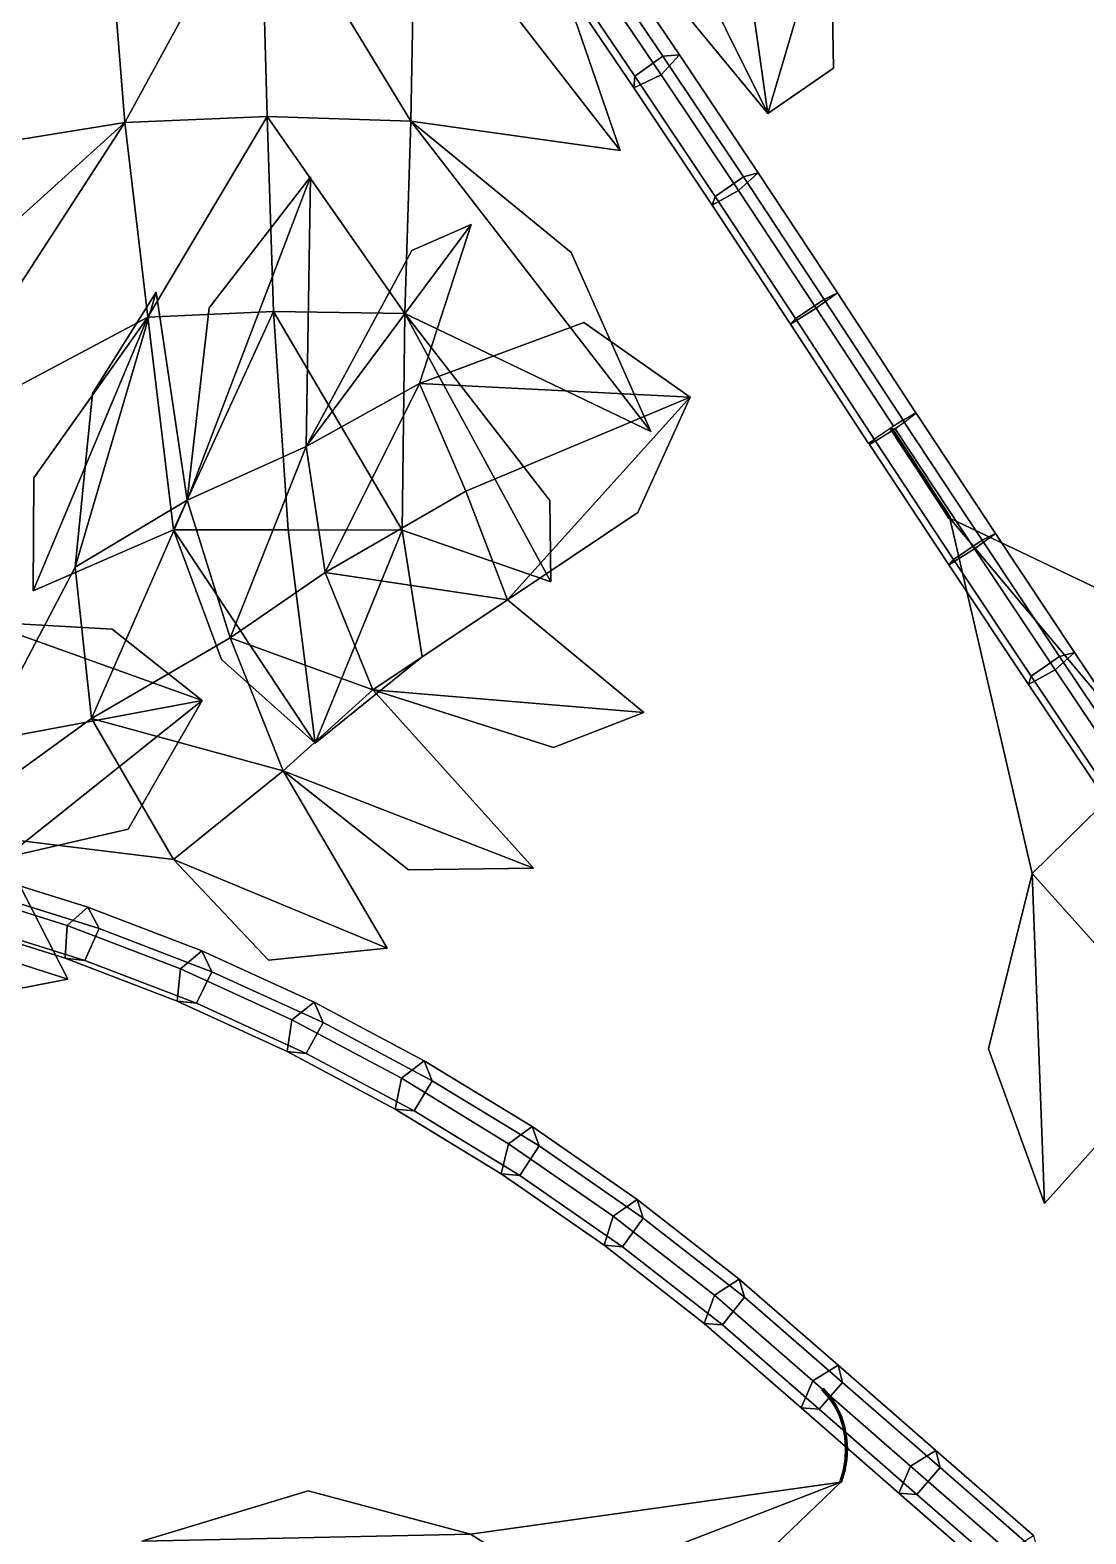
# Model space of a CAD drawing. Header units: metres. Extents: x -349 to 464, y -383 to 362.
# Drawn here: x 283.8 to 325.7, y -124.9 to -65.3 of the extents above; entities that cross this region are included whole.
import ezdxf

# ---------------------------------------------------------------- set-up
doc = ezdxf.new("R2010")
doc.units = ezdxf.units.M

msp = doc.modelspace()

# ---------------------------------------------------------------- linework, layer by layer
at = {"layer": 'Breeder_Leaf', "color": 3}
for points in [[(311.7647, -59.4925, 368.5613), (313.0573, -68.609, 363.1176), (308.0898, -58.6131, 365.7968)], [(311.7647, -59.4925, 368.5613), (308.0898, -58.6131, 365.7968), (313.0573, -68.609, 363.1176)], [(313.0573, -68.609, 363.1176), (309.753, -64.5984, 363.2784), (308.0898, -58.6131, 365.7968)], [(313.0573, -68.609, 363.1176), (308.0898, -58.6131, 365.7968), (309.753, -64.5984, 363.2784)], [(292.9485, -59.1056, 210.6034), (287.57, -68.9618, 214.1099), (286.83, -59.694, 212.9726)], [(292.9485, -59.1056, 210.6034), (286.83, -59.694, 212.9726), (287.57, -68.9618, 214.1099)], [(292.9485, -59.1056, 210.6034), (293.2099, -68.7224, 212.7834), (287.57, -68.9618, 214.1099)], [(292.9485, -59.1056, 210.6034), (287.57, -68.9618, 214.1099), (293.2099, -68.7224, 212.7834)], [(299.0799, -59.6021, 210.6354), (298.9035, -68.9011, 211.7222), (292.9485, -59.1056, 210.6034)], [(299.0799, -59.6021, 210.6354), (292.9485, -59.1056, 210.6034), (298.9035, -68.9011, 211.7222)], [(298.9035, -68.9011, 211.7222), (293.2099, -68.7224, 212.7834), (292.9485, -59.1056, 210.6034)], [(298.9035, -68.9011, 211.7222), (292.9485, -59.1056, 210.6034), (293.2099, -68.7224, 212.7834)], [(299.0799, -59.6021, 210.6354), (307.1997, -70.06985, 211.191), (298.9035, -68.9011, 211.7222)], [(299.0799, -59.6021, 210.6354), (298.9035, -68.9011, 211.7222), (307.1997, -70.06985, 211.191)], [(299.0799, -59.6021, 210.6354), (305.0093, -63.6907, 210.6564), (307.1997, -70.06985, 211.191)], [(299.0799, -59.6021, 210.6354), (307.1997, -70.06985, 211.191), (305.0093, -63.6907, 210.6564)], [(315.5439, -60.1847, 371.2647), (313.0573, -68.609, 363.1176), (311.7647, -59.4925, 368.5613)], [(315.5439, -60.1847, 371.2647), (311.7647, -59.4925, 368.5613), (313.0573, -68.609, 363.1176)], [(287.57, -68.9618, 214.1099), (279.7202, -70.2274, 216.8847), (286.83, -59.694, 212.9726)], [(287.57, -68.9618, 214.1099), (286.83, -59.694, 212.9726), (279.7202, -70.2274, 216.8847)], [(279.7202, -70.2274, 216.8847), (281.2608, -63.9419, 214.5116), (286.83, -59.694, 212.9726)], [(279.7202, -70.2274, 216.8847), (286.83, -59.694, 212.9726), (281.2608, -63.9419, 214.5116)], [(315.5439, -60.1847, 371.2647), (315.6662, -66.8011, 368.2439), (313.0573, -68.609, 363.1176)], [(315.5439, -60.1847, 371.2647), (313.0573, -68.609, 363.1176), (315.6662, -66.8011, 368.2439)], [(288.4852, -76.6787, 215.0382), (279.4637, -81.4707, 218.6631), (287.57, -68.9618, 214.1099)], [(288.4852, -76.6787, 215.0382), (287.57, -68.9618, 214.1099), (279.4637, -81.4707, 218.6631)], [(279.4637, -81.4707, 218.6631), (281.7182, -74.2457, 216.5042), (287.57, -68.9618, 214.1099)], [(279.4637, -81.4707, 218.6631), (287.57, -68.9618, 214.1099), (281.7182, -74.2457, 216.5042)], [(293.2099, -68.7224, 212.7834), (288.4852, -76.6787, 215.0382), (287.57, -68.9618, 214.1099)], [(293.2099, -68.7224, 212.7834), (287.57, -68.9618, 214.1099), (288.4852, -76.6787, 215.0382)], [(293.2099, -68.7224, 212.7834), (293.4689, -76.4443, 213.837), (288.4852, -76.6787, 215.0382)], [(293.2099, -68.7224, 212.7834), (288.4852, -76.6787, 215.0382), (293.4689, -76.4443, 213.837)], [(298.9035, -68.9011, 211.7222), (298.6715, -76.5293, 213.7707), (293.2099, -68.7224, 212.7834)], [(298.9035, -68.9011, 211.7222), (293.2099, -68.7224, 212.7834), (298.6715, -76.5293, 213.7707)], [(298.6715, -76.5293, 213.7707), (293.4689, -76.4443, 213.837), (293.2099, -68.7224, 212.7834)], [(298.6715, -76.5293, 213.7707), (293.2099, -68.7224, 212.7834), (293.4689, -76.4443, 213.837)], [(298.9035, -68.9011, 211.7222), (308.4209, -81.2048, 213.5888), (298.6715, -76.5293, 213.7707)], [(298.9035, -68.9011, 211.7222), (298.6715, -76.5293, 213.7707), (308.4209, -81.2048, 213.5888)], [(298.9035, -68.9011, 211.7222), (305.2603, -74.1177, 211.5618), (308.4209, -81.2048, 213.5888)], [(298.9035, -68.9011, 211.7222), (308.4209, -81.2048, 213.5888), (305.2603, -74.1177, 211.5618)], [(290.038, -83.9284, 438.3945), (294.9318, -71.1116, 430.8299), (294.7545, -81.8066, 432.4203)], [(290.038, -83.9284, 438.3945), (294.7545, -81.8066, 432.4203), (294.9318, -71.1116, 430.8299)], [(290.038, -83.9284, 438.3945), (290.911, -76.3054, 435.4323), (294.9318, -71.1116, 430.8299)], [(290.038, -83.9284, 438.3945), (294.9318, -71.1116, 430.8299), (290.911, -76.3054, 435.4323)], [(294.7545, -81.8066, 432.4203), (301.2981, -73.00071, 426.0701), (299.2555, -79.2988, 425.4001)], [(294.7545, -81.8066, 432.4203), (299.2555, -79.2988, 425.4001), (301.2981, -73.00071, 426.0701)], [(294.7545, -81.8066, 432.4203), (298.9529, -74.03915, 428.399), (301.2981, -73.00071, 426.0701)], [(294.7545, -81.8066, 432.4203), (301.2981, -73.00071, 426.0701), (298.9529, -74.03915, 428.399)], [(285.6002, -86.5798, 446.2022), (288.8112, -75.6808, 439.3674), (290.038, -83.9284, 438.3945)], [(285.6002, -86.5798, 446.2022), (290.038, -83.9284, 438.3945), (288.8112, -75.6808, 439.3674)], [(285.6002, -86.5798, 446.2022), (286.2861, -79.6981, 444.1904), (288.8112, -75.6808, 439.3674)], [(285.6002, -86.5798, 446.2022), (288.8112, -75.6808, 439.3674), (286.2861, -79.6981, 444.1904)], [(289.4956, -85.1101, 217.626), (283.941, -87.5164, 221.6906), (288.4852, -76.6787, 215.0382)], [(289.4956, -85.1101, 217.626), (288.4852, -76.6787, 215.0382), (283.941, -87.5164, 221.6906)], [(283.941, -87.5164, 221.6906), (283.9588, -83.03775, 219.5833), (288.4852, -76.6787, 215.0382)], [(283.941, -87.5164, 221.6906), (288.4852, -76.6787, 215.0382), (283.9588, -83.03775, 219.5833)], [(293.4689, -76.4443, 213.837), (289.4956, -85.1101, 217.626), (288.4852, -76.6787, 215.0382)], [(293.4689, -76.4443, 213.837), (288.4852, -76.6787, 215.0382), (289.4956, -85.1101, 217.626)], [(293.4689, -76.4443, 213.837), (294.048, -85.1003, 216.5321), (289.4956, -85.1101, 217.626)], [(293.4689, -76.4443, 213.837), (289.4956, -85.1101, 217.626), (294.048, -85.1003, 216.5321)], [(298.6715, -76.5293, 213.7707), (298.5591, -85.1151, 215.2207), (293.4689, -76.4443, 213.837)], [(298.6715, -76.5293, 213.7707), (293.4689, -76.4443, 213.837), (298.5591, -85.1151, 215.2207)], [(298.5591, -85.1151, 215.2207), (294.048, -85.1003, 216.5321), (293.4689, -76.4443, 213.837)], [(298.5591, -85.1151, 215.2207), (293.4689, -76.4443, 213.837), (294.048, -85.1003, 216.5321)], [(298.6715, -76.5293, 213.7707), (304.4557, -87.1655, 217.5261), (298.5591, -85.1151, 215.2207)], [(298.6715, -76.5293, 213.7707), (298.5591, -85.1151, 215.2207), (304.4557, -87.1655, 217.5261)], [(298.6715, -76.5293, 213.7707), (304.4159, -83.9424, 216.2562), (304.4557, -87.1655, 217.5261)], [(298.6715, -76.5293, 213.7707), (304.4557, -87.1655, 217.5261), (304.4159, -83.9424, 216.2562)], [(299.2555, -79.2988, 425.4001), (305.7704, -76.8902, 423.2386), (309.9833, -79.8435, 420.0949)], [(299.2555, -79.2988, 425.4001), (309.9833, -79.8435, 420.0949), (305.7704, -76.8902, 423.2386)], [(294.7545, -81.8066, 432.4203), (299.2555, -79.2988, 425.4001), (295.5164, -86.7913, 431.1351)], [(294.7545, -81.8066, 432.4203), (295.5164, -86.7913, 431.1351), (299.2555, -79.2988, 425.4001)], [(299.2555, -79.2988, 425.4001), (301.0906, -83.5705, 424.7257), (295.5164, -86.7913, 431.1351)], [(299.2555, -79.2988, 425.4001), (295.5164, -86.7913, 431.1351), (301.0906, -83.5705, 424.7257)], [(299.2555, -79.2988, 425.4001), (309.9833, -79.8435, 420.0949), (301.0906, -83.5705, 424.7257)], [(299.2555, -79.2988, 425.4001), (301.0906, -83.5705, 424.7257), (309.9833, -79.8435, 420.0949)], [(301.0906, -83.5705, 424.7257), (309.9833, -79.8435, 420.0949), (302.7406, -87.8799, 423.9334)], [(301.0906, -83.5705, 424.7257), (302.7406, -87.8799, 423.9334), (309.9833, -79.8435, 420.0949)], [(309.9833, -79.8435, 420.0949), (307.9116, -84.4176, 421.4421), (302.7406, -87.8799, 423.9334)], [(309.9833, -79.8435, 420.0949), (302.7406, -87.8799, 423.9334), (307.9116, -84.4176, 421.4421)], [(290.038, -83.9284, 438.3945), (294.7545, -81.8066, 432.4203), (291.7494, -89.3834, 437.4513)], [(290.038, -83.9284, 438.3945), (291.7494, -89.3834, 437.4513), (294.7545, -81.8066, 432.4203)], [(294.7545, -81.8066, 432.4203), (295.5164, -86.7913, 431.1351), (291.7494, -89.3834, 437.4513)], [(294.7545, -81.8066, 432.4203), (291.7494, -89.3834, 437.4513), (295.5164, -86.7913, 431.1351)], [(285.6002, -86.5798, 446.2022), (290.038, -83.9284, 438.3945), (286.2513, -92.5761, 444.9934)], [(285.6002, -86.5798, 446.2022), (286.2513, -92.5761, 444.9934), (290.038, -83.9284, 438.3945)], [(290.038, -83.9284, 438.3945), (291.7494, -89.3834, 437.4513), (286.2513, -92.5761, 444.9934)], [(290.038, -83.9284, 438.3945), (286.2513, -92.5761, 444.9934), (291.7494, -89.3834, 437.4513)], [(295.5164, -86.7913, 431.1351), (301.0906, -83.5705, 424.7257), (302.7406, -87.8799, 423.9334)], [(295.5164, -86.7913, 431.1351), (302.7406, -87.8799, 423.9334), (301.0906, -83.5705, 424.7257)], [(332.9491, -90.6756, 197.6573), (328.2316, -94.1218, 195.7312), (320.2682, -84.6355, 192.9072)], [(332.9491, -90.6756, 197.6573), (320.2682, -84.6355, 192.9072), (328.2316, -94.1218, 195.7312)], [(320.2682, -84.6355, 192.9072), (328.2316, -94.1218, 195.7312), (323.5392, -98.7241, 196.1728)], [(320.2682, -84.6355, 192.9072), (323.5392, -98.7241, 196.1728), (328.2316, -94.1218, 195.7312)], [(294.048, -85.1003, 216.5321), (295.1168, -93.5606, 222.9894), (289.4956, -85.1101, 217.626)], [(294.048, -85.1003, 216.5321), (289.4956, -85.1101, 217.626), (295.1168, -93.5606, 222.9894)], [(295.1168, -93.5606, 222.9894), (291.4057, -90.241, 221.4936), (289.4956, -85.1101, 217.626)], [(295.1168, -93.5606, 222.9894), (289.4956, -85.1101, 217.626), (291.4057, -90.241, 221.4936)], [(298.5591, -85.1151, 215.2207), (295.1168, -93.5606, 222.9894), (294.048, -85.1003, 216.5321)], [(298.5591, -85.1151, 215.2207), (294.048, -85.1003, 216.5321), (295.1168, -93.5606, 222.9894)], [(298.5591, -85.1151, 215.2207), (299.3632, -90.1327, 220.426), (295.1168, -93.5606, 222.9894)], [(298.5591, -85.1151, 215.2207), (295.1168, -93.5606, 222.9894), (299.3632, -90.1327, 220.426)], [(285.6002, -86.5798, 446.2022), (286.2513, -92.5761, 444.9934), (280.1175, -97.01865, 455.1925)], [(285.6002, -86.5798, 446.2022), (280.1175, -97.01865, 455.1925), (286.2513, -92.5761, 444.9934)], [(291.7494, -89.3834, 437.4513), (295.5164, -86.7913, 431.1351), (297.4082, -91.4416, 430.0723)], [(291.7494, -89.3834, 437.4513), (297.4082, -91.4416, 430.0723), (295.5164, -86.7913, 431.1351)], [(295.5164, -86.7913, 431.1351), (302.7406, -87.8799, 423.9334), (297.4082, -91.4416, 430.0723)], [(295.5164, -86.7913, 431.1351), (297.4082, -91.4416, 430.0723), (302.7406, -87.8799, 423.9334)], [(302.7406, -87.8799, 423.9334), (308.1429, -92.3481, 421.9295), (297.4082, -91.4416, 430.0723)], [(302.7406, -87.8799, 423.9334), (297.4082, -91.4416, 430.0723), (308.1429, -92.3481, 421.9295)], [(282.3818, -93.4116, 124.6142), (290.6376, -91.8745, 117.9889), (281.9467, -88.7539, 124.8083)], [(282.3818, -93.4116, 124.6142), (281.9467, -88.7539, 124.8083), (290.6376, -91.8745, 117.9889)], [(290.6376, -91.8745, 117.9889), (287.0667, -89.04345, 120.4915), (281.9467, -88.7539, 124.8083)], [(290.6376, -91.8745, 117.9889), (281.9467, -88.7539, 124.8083), (287.0667, -89.04345, 120.4915)], [(286.2513, -92.5761, 444.9934), (291.7494, -89.3834, 437.4513), (293.8506, -94.6548, 436.2584)], [(286.2513, -92.5761, 444.9934), (293.8506, -94.6548, 436.2584), (291.7494, -89.3834, 437.4513)], [(291.7494, -89.3834, 437.4513), (297.4082, -91.4416, 430.0723), (293.8506, -94.6548, 436.2584)], [(291.7494, -89.3834, 437.4513), (293.8506, -94.6548, 436.2584), (297.4082, -91.4416, 430.0723)], [(297.4082, -91.4416, 430.0723), (303.7699, -98.511, 424.8719), (293.8506, -94.6548, 436.2584)], [(297.4082, -91.4416, 430.0723), (293.8506, -94.6548, 436.2584), (303.7699, -98.511, 424.8719)], [(308.1429, -92.3481, 421.9295), (304.5587, -93.7304, 425.0508), (297.4082, -91.4416, 430.0723)], [(308.1429, -92.3481, 421.9295), (297.4082, -91.4416, 430.0723), (304.5587, -93.7304, 425.0508)], [(282.8464, -98.08639, 124.6401), (290.6376, -91.8745, 117.9889), (282.3818, -93.4116, 124.6142)], [(282.8464, -98.08639, 124.6401), (282.3818, -93.4116, 124.6142), (290.6376, -91.8745, 117.9889)], [(282.8464, -98.08639, 124.6401), (287.7026, -96.9646, 119.3413), (290.6376, -91.8745, 117.9889)], [(282.8464, -98.08639, 124.6401), (290.6376, -91.8745, 117.9889), (287.7026, -96.9646, 119.3413)], [(280.1175, -97.01865, 455.1925), (286.2513, -92.5761, 444.9934), (289.5067, -98.1718, 443.7747)], [(280.1175, -97.01865, 455.1925), (289.5067, -98.1718, 443.7747), (286.2513, -92.5761, 444.9934)], [(286.2513, -92.5761, 444.9934), (293.8506, -94.6548, 436.2584), (289.5067, -98.1718, 443.7747)], [(286.2513, -92.5761, 444.9934), (289.5067, -98.1718, 443.7747), (293.8506, -94.6548, 436.2584)], [(328.2316, -94.1218, 195.7312), (329.6414, -105.5396, 198.1843), (323.5392, -98.7241, 196.1728)], [(328.2316, -94.1218, 195.7312), (323.5392, -98.7241, 196.1728), (329.6414, -105.5396, 198.1843)], [(293.8506, -94.6548, 436.2584), (297.9711, -101.6876, 434.1414), (289.5067, -98.1718, 443.7747)], [(293.8506, -94.6548, 436.2584), (289.5067, -98.1718, 443.7747), (297.9711, -101.6876, 434.1414)], [(303.7699, -98.511, 424.8719), (298.8152, -98.5862, 430.9866), (293.8506, -94.6548, 436.2584)], [(303.7699, -98.511, 424.8719), (293.8506, -94.6548, 436.2584), (298.8152, -98.5862, 430.9866)], [(274.369, -99.4088, 126.1284), (285.3141, -102.9124, 120.779), (282.8464, -98.08639, 124.6401)], [(274.369, -99.4088, 126.1284), (282.8464, -98.08639, 124.6401), (285.3141, -102.9124, 120.779)], [(297.9711, -101.6876, 434.1414), (293.2649, -102.1672, 439.1548), (289.5067, -98.1718, 443.7747)], [(297.9711, -101.6876, 434.1414), (289.5067, -98.1718, 443.7747), (293.2649, -102.1672, 439.1548)], [(324.0199, -111.8001, 198.5381), (321.8, -105.6808, 196.2713), (323.5392, -98.7241, 196.1728)], [(324.0199, -111.8001, 198.5381), (323.5392, -98.7241, 196.1728), (321.8, -105.6808, 196.2713)], [(329.6414, -105.5396, 198.1843), (324.0199, -111.8001, 198.5381), (323.5392, -98.7241, 196.1728)], [(329.6414, -105.5396, 198.1843), (323.5392, -98.7241, 196.1728), (324.0199, -111.8001, 198.5381)], [(274.369, -99.4088, 126.1284), (282.1537, -103.5272, 122.0579), (285.3141, -102.9124, 120.779)], [(274.369, -99.4088, 126.1284), (285.3141, -102.9124, 120.779), (282.1537, -103.5272, 122.0579)], [(288.239, -125.1859, 432.0747), (294.8391, -123.1993, 432.1411), (301.2794, -124.9101, 429.4905)], [(288.239, -125.1859, 432.0747), (301.2794, -124.9101, 429.4905), (294.8391, -123.1993, 432.1411)], [(315.9481, -122.8442, 428.8469), (304.8447, -127.149, 424.4239), (301.2794, -124.9101, 429.4905)], [(315.9481, -122.8442, 428.8469), (301.2794, -124.9101, 429.4905), (304.8447, -127.149, 424.4239)], [(307.0941, -131.3466, 420.5301), (304.8447, -127.149, 424.4239), (315.9481, -122.8442, 428.8469)], [(307.0941, -131.3466, 420.5301), (315.9481, -122.8442, 428.8469), (304.8447, -127.149, 424.4239)]]:
    msp.add_3dface(points, dxfattribs=at)
at = {"layer": 'Breeder_Petiole', "color": 3}
for points in [[(304.654, -62.4827, 194.2894), (307.7877, -67.1279, 192.7822), (308.9034, -66.3289, 192.6408), (305.7584, -61.6664, 194.1586)], [(305.7584, -61.6664, 194.1586), (308.9034, -66.3289, 192.6408), (309.5576, -66.2804, 193.8545), (306.4781, -61.7205, 195.3343)], [(306.4781, -61.7205, 195.3343), (309.5576, -66.2804, 193.8545), (308.8289, -67.06586, 194.7602), (305.8021, -62.5878, 196.2054)], [(304.6808, -63.04892, 195.5471), (307.7419, -67.5808, 194.0845), (307.7877, -67.1279, 192.7822), (304.654, -62.4827, 194.2894)], [(305.8021, -62.5878, 196.2054), (308.8289, -67.06586, 194.7602), (307.7419, -67.5808, 194.0845), (304.6808, -63.04892, 195.5471)], [(307.7877, -67.1279, 192.7822), (310.966, -71.8951, 191.8646), (312.0934, -71.1141, 191.7149), (308.9034, -66.3289, 192.6408)], [(309.5576, -66.2804, 193.8545), (312.6808, -70.96, 192.9536), (311.8983, -71.6607, 193.8836), (308.8289, -67.06586, 194.7602)], [(308.9034, -66.3289, 192.6408), (312.0934, -71.1141, 191.7149), (312.6808, -70.96, 192.9536), (309.5576, -66.2804, 193.8545)], [(308.8289, -67.06586, 194.7602), (311.8983, -71.6607, 193.8836), (310.8462, -72.231, 193.1973), (307.7419, -67.5808, 194.0845)], [(307.7419, -67.5808, 194.0845), (310.8462, -72.231, 193.1973), (310.966, -71.8951, 191.8646), (307.7877, -67.1279, 192.7822)], [(310.966, -71.8951, 191.8646), (314.1559, -76.7318, 191.5466), (315.2952, -75.9696, 191.3907), (312.0934, -71.1141, 191.7149)], [(312.6808, -70.96, 192.9536), (315.8153, -75.7079, 192.6414), (314.9785, -76.3219, 193.5852), (311.8983, -71.6607, 193.8836)], [(312.0934, -71.1141, 191.7149), (315.2952, -75.9696, 191.3907), (315.8153, -75.7079, 192.6414), (312.6808, -70.96, 192.9536)], [(311.8983, -71.6607, 193.8836), (314.9785, -76.3219, 193.5852), (313.9613, -76.9483, 192.8951), (310.8462, -72.231, 193.1973)], [(310.8462, -72.231, 193.1973), (313.9613, -76.9483, 192.8951), (314.1559, -76.7318, 191.5466), (310.966, -71.8951, 191.8646)], [(314.1559, -76.7318, 191.5466), (317.3242, -81.5846, 191.8316), (318.4756, -80.8417, 191.672), (315.2952, -75.9696, 191.3907)], [(315.8153, -75.7079, 192.6414), (318.9287, -80.4717, 192.9214), (318.0373, -80.9981, 193.8683), (314.9785, -76.3219, 193.5852)], [(315.2952, -75.9696, 191.3907), (318.4756, -80.8417, 191.672), (318.9287, -80.4717, 192.9214), (315.8153, -75.7079, 192.6414)], [(314.9785, -76.3219, 193.5852), (318.0373, -80.9981, 193.8683), (317.0548, -81.6807, 193.1813), (313.9613, -76.9483, 192.8951)], [(313.9613, -76.9483, 192.8951), (317.0548, -81.6807, 193.1813), (317.3242, -81.5846, 191.8316), (314.1559, -76.7318, 191.5466)], [(317.2747, -81.5135, 191.834), (320.4175, -86.2778, 191.523), (321.556, -85.516, 191.3597), (318.4133, -80.7518, 191.6707)], [(318.939, -80.4864, 192.9183), (322.0818, -85.2507, 192.6072), (321.2492, -85.8619, 193.5566), (318.1064, -81.09765, 193.8677)], [(318.4133, -80.7518, 191.6707), (321.556, -85.516, 191.3597), (322.0818, -85.2507, 192.6072), (318.939, -80.4864, 192.9183)], [(318.1064, -81.09765, 193.8677), (321.2492, -85.8619, 193.5566), (320.2289, -86.4903, 192.873), (317.0862, -81.726, 193.184)], [(317.0862, -81.726, 193.184), (320.2289, -86.4903, 192.873), (320.4175, -86.2778, 191.523), (317.2747, -81.5135, 191.834)], [(317.9692, -81.1094, 192.7388), (318.2249, -81.5008, 192.7617), (318.1914, -81.5241, 192.7382), (317.9355, -81.1329, 192.7152)], [(317.9355, -81.1329, 192.7152), (318.1914, -81.5241, 192.7382), (318.2006, -81.5208, 192.6922), (317.9447, -81.1296, 192.6687)], [(317.9447, -81.1296, 192.6687), (318.2006, -81.5208, 192.6922), (318.2399, -81.4955, 192.6867), (317.9843, -81.104, 192.6633)], [(317.9999, -81.09137, 192.7062), (318.2554, -81.4828, 192.7294), (318.2249, -81.5008, 192.7617), (317.9692, -81.1094, 192.7388)], [(317.9843, -81.104, 192.6633), (318.2399, -81.4955, 192.6867), (318.2554, -81.4828, 192.7294), (317.9999, -81.09137, 192.7062)], [(318.2249, -81.5008, 192.7617), (318.4806, -81.8922, 192.7845), (318.4474, -81.9153, 192.7613), (318.1914, -81.5241, 192.7382)], [(318.1914, -81.5241, 192.7382), (318.4474, -81.9153, 192.7613), (318.4565, -81.912, 192.7155), (318.2006, -81.5208, 192.6922)], [(318.2006, -81.5208, 192.6922), (318.4565, -81.912, 192.7155), (318.4955, -81.8869, 192.7101), (318.2399, -81.4955, 192.6867)], [(318.2554, -81.4828, 192.7294), (318.5108, -81.8743, 192.7525), (318.4806, -81.8922, 192.7845), (318.2249, -81.5008, 192.7617)], [(318.2399, -81.4955, 192.6867), (318.4955, -81.8869, 192.7101), (318.5108, -81.8743, 192.7525), (318.2554, -81.4828, 192.7294)], [(318.4806, -81.8922, 192.7845), (318.7363, -82.2835, 192.8074), (318.7033, -82.3065, 192.7843), (318.4474, -81.9153, 192.7613)], [(318.4474, -81.9153, 192.7613), (318.7033, -82.3065, 192.7843), (318.7123, -82.3033, 192.739), (318.4565, -81.912, 192.7155)], [(318.4565, -81.912, 192.7155), (318.7123, -82.3033, 192.739), (318.7511, -82.2783, 192.7336), (318.4955, -81.8869, 192.7101)], [(318.5108, -81.8743, 192.7525), (318.7663, -82.2658, 192.7756), (318.7363, -82.2835, 192.8074), (318.4806, -81.8922, 192.7845)], [(318.4955, -81.8869, 192.7101), (318.7511, -82.2783, 192.7336), (318.7663, -82.2658, 192.7756), (318.5108, -81.8743, 192.7525)], [(318.7363, -82.2835, 192.8074), (318.992, -82.6749, 192.8303), (318.9592, -82.6977, 192.8074), (318.7033, -82.3065, 192.7843)], [(318.7033, -82.3065, 192.7843), (318.9592, -82.6977, 192.8074), (318.9682, -82.6945, 192.7624), (318.7123, -82.3033, 192.739)], [(318.7123, -82.3033, 192.739), (318.9682, -82.6945, 192.7624), (319.0066, -82.6697, 192.757), (318.7511, -82.2783, 192.7336)], [(318.7663, -82.2658, 192.7756), (319.0217, -82.6573, 192.7987), (318.992, -82.6749, 192.8303), (318.7363, -82.2835, 192.8074)], [(318.7511, -82.2783, 192.7336), (319.0066, -82.6697, 192.757), (319.0217, -82.6573, 192.7987), (318.7663, -82.2658, 192.7756)], [(318.992, -82.6749, 192.8303), (319.2477, -83.06633, 192.8532), (319.2152, -83.08892, 192.8304), (318.9592, -82.6977, 192.8074)], [(318.9592, -82.6977, 192.8074), (319.2152, -83.08892, 192.8304), (319.2241, -83.08575, 192.7858), (318.9682, -82.6945, 192.7624)], [(318.9682, -82.6945, 192.7624), (319.2241, -83.08575, 192.7858), (319.2622, -83.06115, 192.7805), (319.0066, -82.6697, 192.757)], [(319.0217, -82.6573, 192.7987), (319.2772, -83.0489, 192.8218), (319.2477, -83.06633, 192.8532), (318.992, -82.6749, 192.8303)], [(319.0066, -82.6697, 192.757), (319.2622, -83.06115, 192.7805), (319.2772, -83.0489, 192.8218), (319.0217, -82.6573, 192.7987)], [(319.2477, -83.06633, 192.8532), (319.5034, -83.4577, 192.8761), (319.4711, -83.4801, 192.8535), (319.2152, -83.08892, 192.8304)], [(319.2152, -83.08892, 192.8304), (319.4711, -83.4801, 192.8535), (319.4799, -83.4769, 192.8092), (319.2241, -83.08575, 192.7858)], [(319.2241, -83.08575, 192.7858), (319.4799, -83.4769, 192.8092), (319.5178, -83.4525, 192.8039), (319.2622, -83.06115, 192.7805)], [(319.2772, -83.0489, 192.8218), (319.5327, -83.4404, 192.845), (319.5034, -83.4577, 192.8761), (319.2477, -83.06633, 192.8532)], [(319.2622, -83.06115, 192.7805), (319.5178, -83.4525, 192.8039), (319.5327, -83.4404, 192.845), (319.2772, -83.0489, 192.8218)], [(319.5327, -83.4404, 192.845), (319.7881, -83.8319, 192.8681), (319.7591, -83.849, 192.8989), (319.5034, -83.4577, 192.8761)], [(319.5178, -83.4525, 192.8039), (319.7733, -83.8439, 192.8274), (319.7881, -83.8319, 192.8681), (319.5327, -83.4404, 192.845)], [(319.5034, -83.4577, 192.8761), (319.7591, -83.849, 192.8989), (319.7271, -83.8713, 192.8765), (319.4711, -83.4801, 192.8535)], [(319.4711, -83.4801, 192.8535), (319.7271, -83.8713, 192.8765), (319.7358, -83.8681, 192.8326), (319.4799, -83.4769, 192.8092)], [(319.4799, -83.4769, 192.8092), (319.7358, -83.8681, 192.8326), (319.7733, -83.8439, 192.8274), (319.5178, -83.4525, 192.8039)], [(319.7591, -83.849, 192.8989), (320.0148, -84.2404, 192.9218), (319.983, -84.2625, 192.8996), (319.7271, -83.8713, 192.8765)], [(319.7271, -83.8713, 192.8765), (319.983, -84.2625, 192.8996), (319.9917, -84.2594, 192.856), (319.7358, -83.8681, 192.8326)], [(319.7358, -83.8681, 192.8326), (319.9917, -84.2594, 192.856), (320.0289, -84.2353, 192.8508), (319.7733, -83.8439, 192.8274)], [(319.7881, -83.8319, 192.8681), (320.0436, -84.2234, 192.8912), (320.0148, -84.2404, 192.9218), (319.7591, -83.849, 192.8989)], [(319.7733, -83.8439, 192.8274), (320.0289, -84.2353, 192.8508), (320.0436, -84.2234, 192.8912), (319.7881, -83.8319, 192.8681)], [(320.0148, -84.2404, 192.9218), (320.2705, -84.6317, 192.945), (320.2387, -84.6538, 192.9228), (319.983, -84.2625, 192.8996)], [(319.983, -84.2625, 192.8996), (320.2387, -84.6538, 192.9228), (320.2474, -84.6507, 192.8791), (319.9917, -84.2594, 192.856)], [(319.9917, -84.2594, 192.856), (320.2474, -84.6507, 192.8791), (320.2846, -84.6267, 192.874), (320.0289, -84.2353, 192.8508)], [(320.0436, -84.2234, 192.8912), (320.2993, -84.6147, 192.9144), (320.2705, -84.6317, 192.945), (320.0148, -84.2404, 192.9218)], [(320.0289, -84.2353, 192.8508), (320.2846, -84.6267, 192.874), (320.2993, -84.6147, 192.9144), (320.0436, -84.2234, 192.8912)], [(320.4175, -86.2778, 191.523), (323.4955, -90.9061, 190.6325), (324.621, -90.1254, 190.4679), (321.556, -85.516, 191.3597)], [(322.0818, -85.2507, 192.6072), (325.2195, -89.9636, 191.7003), (324.4459, -90.6592, 192.6415), (321.2492, -85.8619, 193.5566)], [(321.556, -85.516, 191.3597), (324.621, -90.1254, 190.4679), (325.2195, -89.9636, 191.7003), (322.0818, -85.2507, 192.6072)], [(321.2492, -85.8619, 193.5566), (324.4459, -90.6592, 192.6415), (323.3879, -91.2341, 191.9682), (320.2289, -86.4903, 192.873)], [(320.2289, -86.4903, 192.873), (323.3879, -91.2341, 191.9682), (323.4955, -90.9061, 190.6325), (320.4175, -86.2778, 191.523)], [(325.2195, -89.9636, 191.7003), (328.3063, -94.5605, 190.2105), (327.5913, -95.339, 191.1329), (324.4459, -90.6592, 192.6415)], [(324.621, -90.1254, 190.4679), (327.636, -94.6208, 189.0062), (328.3063, -94.5605, 190.2105), (325.2195, -89.9636, 191.7003)], [(323.4955, -90.9061, 190.6325), (326.5237, -95.4205, 189.1697), (327.636, -94.6208, 189.0062), (324.621, -90.1254, 190.4679)], [(324.4459, -90.6592, 192.6415), (327.5913, -95.339, 191.1329), (326.4963, -95.8618, 190.4765), (323.3879, -91.2341, 191.9682)], [(323.3879, -91.2341, 191.9682), (326.4963, -95.8618, 190.4765), (326.5237, -95.4205, 189.1697), (323.4955, -90.9061, 190.6325)], [(280.7403, -99.3659, 452.3755), (285.2834, -100.7869, 449.1591), (286.1047, -100.0656, 450.0007), (281.534, -98.6375, 453.2373)], [(281.534, -98.6375, 453.2373), (286.1047, -100.0656, 450.0007), (286.5482, -100.9078, 450.9993), (282.0189, -99.492, 454.2057)], [(280.7273, -100.6775, 452.8033), (285.2115, -102.0818, 449.6298), (285.2834, -100.7869, 449.1591), (280.7403, -99.3659, 452.3755)], [(282.0189, -99.492, 454.2057), (286.5482, -100.9078, 450.9993), (285.9878, -102.1727, 450.7666), (281.5128, -100.7718, 453.9334)], [(285.2834, -100.7869, 449.1591), (289.7723, -102.5099, 446.0154), (290.6212, -101.7975, 446.837), (286.1047, -100.0656, 450.0007)], [(286.1047, -100.0656, 450.0007), (290.6212, -101.7975, 446.837), (291.0236, -102.6247, 447.8651), (286.5482, -100.9078, 450.9993)], [(281.5128, -100.7718, 453.9334), (285.9878, -102.1727, 450.7666), (285.2115, -102.0818, 449.6298), (280.7273, -100.6775, 452.8033)], [(285.2115, -102.0818, 449.6298), (289.6422, -103.7841, 446.528), (289.7723, -102.5099, 446.0154), (285.2834, -100.7869, 449.1591)], [(286.5482, -100.9078, 450.9993), (291.0236, -102.6247, 447.8651), (290.4095, -103.871, 447.6713), (285.9878, -102.1727, 450.7666)], [(289.7723, -102.5099, 446.0154), (294.1939, -104.5297, 442.9537), (295.0699, -103.828, 443.756), (290.6212, -101.7975, 446.837)], [(290.6212, -101.7975, 446.837), (295.0699, -103.828, 443.756), (295.4319, -104.6374, 444.8129), (291.0236, -102.6247, 447.8651)], [(285.9878, -102.1727, 450.7666), (290.4095, -103.871, 447.6713), (289.6422, -103.7841, 446.528), (285.2115, -102.0818, 449.6298)], [(289.6422, -103.7841, 446.528), (294.0064, -105.7793, 443.5074), (294.1939, -104.5297, 442.9537), (289.7723, -102.5099, 446.0154)], [(291.0236, -102.6247, 447.8651), (295.4319, -104.6374, 444.8129), (294.7646, -105.8616, 444.6569), (290.4095, -103.871, 447.6713)], [(290.4095, -103.871, 447.6713), (294.7646, -105.8616, 444.6569), (294.0064, -105.7793, 443.5074), (289.6422, -103.7841, 446.528)], [(294.1939, -104.5297, 442.9537), (298.5349, -106.8401, 439.9836), (299.4375, -106.1509, 440.767), (295.0699, -103.828, 443.756)], [(295.0699, -103.828, 443.756), (299.4375, -106.1509, 440.767), (299.7598, -106.9399, 441.8518), (295.4319, -104.6374, 444.8129)], [(294.0064, -105.7793, 443.5074), (298.2909, -108.0613, 440.5771), (298.5349, -106.8401, 439.9836), (294.1939, -104.5297, 442.9537)], [(295.4319, -104.6374, 444.8129), (299.7598, -106.9399, 441.8518), (299.0404, -108.1384, 441.7327), (294.7646, -105.8616, 444.6569)], [(294.7646, -105.8616, 444.6569), (299.0404, -108.1384, 441.7327), (298.2909, -108.0613, 440.5771), (294.0064, -105.7793, 443.5074)], [(298.5349, -106.8401, 439.9836), (302.7823, -109.4341, 437.1142), (303.7111, -108.7594, 437.8792), (299.4375, -106.1509, 440.767)], [(299.4375, -106.1509, 440.767), (303.7111, -108.7594, 437.8792), (303.9944, -109.5252, 438.9911), (299.7598, -106.9399, 441.8518)], [(298.2909, -108.0613, 440.5771), (302.4829, -110.6233, 437.7462), (302.7823, -109.4341, 437.1142), (298.5349, -106.8401, 439.9836)], [(299.7598, -106.9399, 441.8518), (303.9944, -109.5252, 438.9911), (303.2239, -110.6946, 438.9077), (299.0404, -108.1384, 441.7327)], [(299.0404, -108.1384, 441.7327), (303.2239, -110.6946, 438.9077), (302.4829, -110.6233, 437.7462), (298.2909, -108.0613, 440.5771)], [(302.7823, -109.4341, 437.1142), (306.9234, -112.3041, 434.3542), (307.8778, -111.6454, 435.1014), (303.7111, -108.7594, 437.8792)], [(303.7111, -108.7594, 437.8792), (307.8778, -111.6454, 435.1014), (308.1232, -112.3856, 436.2394), (303.9944, -109.5252, 438.9911)], [(302.4829, -110.6233, 437.7462), (306.57, -113.4575, 435.0235), (306.9234, -112.3041, 434.3542), (302.7823, -109.4341, 437.1142)], [(303.9944, -109.5252, 438.9911), (308.1232, -112.3856, 436.2394), (307.3027, -113.5224, 436.1906), (303.2239, -110.6946, 438.9077)], [(303.2239, -110.6946, 438.9077), (307.3027, -113.5224, 436.1906), (306.57, -113.4575, 435.0235), (302.4829, -110.6233, 437.7462)], [(306.9234, -112.3041, 434.3542), (310.9459, -115.4412, 431.7121), (311.9253, -114.8003, 432.4422), (307.8778, -111.6454, 435.1014)], [(307.8778, -111.6454, 435.1014), (311.9253, -114.8003, 432.4422), (312.1338, -115.5123, 433.6053), (308.1232, -112.3856, 436.2394)], [(306.57, -113.4575, 435.0235), (310.5399, -116.5554, 432.4171), (310.9459, -115.4412, 431.7121), (306.9234, -112.3041, 434.3542)], [(308.1232, -112.3856, 436.2394), (312.1338, -115.5123, 433.6053), (311.2647, -116.6134, 433.5895), (307.3027, -113.5224, 436.1906)], [(307.3027, -113.5224, 436.1906), (311.2647, -116.6134, 433.5895), (310.5399, -116.5554, 432.4171), (306.57, -113.4575, 435.0235)], [(310.9459, -115.4412, 431.7121), (314.8378, -118.8361, 429.1959), (315.8414, -118.2145, 429.9097), (311.9253, -114.8003, 432.4422)], [(311.9253, -114.8003, 432.4422), (315.8414, -118.2145, 429.9097), (316.0142, -118.896, 431.0967), (312.1338, -115.5123, 433.6053)], [(310.5399, -116.5554, 432.4171), (314.3809, -119.9076, 429.9351), (314.8378, -118.8361, 429.1959), (310.9459, -115.4412, 431.7121)], [(312.1338, -115.5123, 433.6053), (316.0142, -118.896, 431.0967), (315.0979, -119.9583, 431.1126), (311.2647, -116.6134, 433.5895)], [(311.2647, -116.6134, 433.5895), (315.0979, -119.9583, 431.1126), (314.3809, -119.9076, 429.9351), (310.5399, -116.5554, 432.4171)], [(314.8378, -118.8361, 429.1959), (318.7102, -122.2141, 426.6927), (319.7139, -121.5924, 427.4066), (315.8414, -118.2145, 429.9097)], [(315.8414, -118.2145, 429.9097), (319.7139, -121.5924, 427.4066), (319.8866, -122.274, 428.5935), (316.0142, -118.896, 431.0967)], [(314.3809, -119.9076, 429.9351), (318.2533, -123.2856, 427.4319), (318.7102, -122.2141, 426.6927), (314.8378, -118.8361, 429.1959)], [(316.0142, -118.896, 431.0967), (319.8866, -122.274, 428.5935), (318.9703, -123.3362, 428.6094), (315.0979, -119.9583, 431.1126)], [(315.2037, -119.1865, 430.2455), (315.4812, -119.5042, 430.0428), (315.4998, -119.4706, 430.0155), (315.2224, -119.1526, 430.218)], [(315.2295, -119.1893, 430.2852), (315.5068, -119.507, 430.0822), (315.4812, -119.5042, 430.0428), (315.2037, -119.1865, 430.2455)], [(315.2224, -119.1526, 430.218), (315.4998, -119.4706, 430.0155), (315.537, -119.4524, 430.0378), (315.2599, -119.1342, 430.2405)], [(315.2648, -119.1566, 430.2821), (315.5418, -119.4745, 430.0791), (315.5068, -119.507, 430.0822), (315.2295, -119.1893, 430.2852)], [(315.2599, -119.1342, 430.2405), (315.537, -119.4524, 430.0378), (315.5418, -119.4745, 430.0791), (315.2648, -119.1566, 430.2821)], [(315.4812, -119.5042, 430.0428), (315.7122, -119.8551, 429.8473), (315.7332, -119.8251, 429.8182), (315.4998, -119.4706, 430.0155)], [(315.5068, -119.507, 430.0822), (315.7386, -119.8592, 429.8857), (315.7122, -119.8551, 429.8473), (315.4812, -119.5042, 430.0428)], [(315.4998, -119.4706, 430.0155), (315.7332, -119.8251, 429.8182), (315.7727, -119.8103, 429.8384), (315.537, -119.4524, 430.0378)], [(315.5418, -119.4745, 430.0791), (315.7765, -119.8311, 429.8801), (315.7386, -119.8592, 429.8857), (315.5068, -119.507, 430.0822)], [(315.537, -119.4524, 430.0378), (315.7727, -119.8103, 429.8384), (315.7765, -119.8311, 429.8801), (315.5418, -119.4745, 430.0791)], [(315.0979, -119.9583, 431.1126), (318.9703, -123.3362, 428.6094), (318.2533, -123.2856, 427.4319), (314.3809, -119.9076, 429.9351)], [(315.7122, -119.8551, 429.8473), (315.8963, -120.2369, 429.6599), (315.9191, -120.2108, 429.6292), (315.7332, -119.8251, 429.8182)], [(315.7386, -119.8592, 429.8857), (315.9232, -120.2423, 429.6973), (315.8963, -120.2369, 429.6599), (315.7122, -119.8551, 429.8473)], [(315.7332, -119.8251, 429.8182), (315.9191, -120.2108, 429.6292), (315.9604, -120.1998, 429.6473), (315.7727, -119.8103, 429.8384)], [(315.7765, -119.8311, 429.8801), (315.9634, -120.219, 429.6894), (315.9232, -120.2423, 429.6973), (315.7386, -119.8592, 429.8857)], [(315.7727, -119.8103, 429.8384), (315.9604, -120.1998, 429.6473), (315.9634, -120.219, 429.6894), (315.7765, -119.8311, 429.8801)], [(315.8963, -120.2369, 429.6599), (316.0305, -120.6439, 429.4835), (316.0548, -120.6219, 429.4512), (315.9191, -120.2108, 429.6292)], [(315.9232, -120.2423, 429.6973), (316.0578, -120.6507, 429.5199), (316.0305, -120.6439, 429.4835), (315.8963, -120.2369, 429.6599)], [(315.9191, -120.2108, 429.6292), (316.0548, -120.6219, 429.4512), (316.0973, -120.6149, 429.4674), (315.9604, -120.1998, 429.6473)], [(315.9634, -120.219, 429.6894), (316.0997, -120.6325, 429.5098), (316.0578, -120.6507, 429.5199), (315.9232, -120.2423, 429.6973)], [(315.9604, -120.1998, 429.6473), (316.0973, -120.6149, 429.4674), (316.0997, -120.6325, 429.5098), (315.9634, -120.219, 429.6894)], [(316.0305, -120.6439, 429.4835), (316.113, -121.0699, 429.3207), (316.1381, -121.0522, 429.287), (316.0548, -120.6219, 429.4512)], [(316.0578, -120.6507, 429.5199), (316.1404, -121.0782, 429.3562), (316.113, -121.0699, 429.3207), (316.0305, -120.6439, 429.4835)], [(316.0548, -120.6219, 429.4512), (316.1381, -121.0522, 429.287), (316.1814, -121.0493, 429.3013), (316.0973, -120.6149, 429.4674)], [(316.0997, -120.6325, 429.5098), (316.1833, -121.0653, 429.3441), (316.1404, -121.0782, 429.3562), (316.0578, -120.6507, 429.5199)], [(316.0973, -120.6149, 429.4674), (316.1814, -121.0493, 429.3013), (316.1833, -121.0653, 429.3441), (316.0997, -120.6325, 429.5098)], [(316.113, -121.0699, 429.3207), (316.1424, -121.5086, 429.1739), (316.1679, -121.4952, 429.1389), (316.1381, -121.0522, 429.287)], [(316.1404, -121.0782, 429.3562), (316.1699, -121.5184, 429.2086), (316.1424, -121.5086, 429.1739), (316.113, -121.0699, 429.3207)], [(316.1424, -121.5086, 429.1739), (316.1183, -121.9533, 429.0453), (316.1436, -121.9443, 429.0093), (316.1679, -121.4952, 429.1389)], [(316.1699, -121.5184, 429.2086), (316.1456, -121.9646, 429.0793), (316.1183, -121.9533, 429.0453), (316.1424, -121.5086, 429.1739)], [(316.1381, -121.0522, 429.287), (316.1679, -121.4952, 429.1389), (316.2113, -121.4965, 429.1517), (316.1814, -121.0493, 429.3013)], [(316.1833, -121.0653, 429.3441), (316.2131, -121.5108, 429.1946), (316.1699, -121.5184, 429.2086), (316.1404, -121.0782, 429.3562)], [(316.1679, -121.4952, 429.1389), (316.1436, -121.9443, 429.0093), (316.1868, -121.9499, 429.0207), (316.2113, -121.4965, 429.1517)], [(316.2131, -121.5108, 429.1946), (316.1885, -121.9625, 429.0638), (316.1456, -121.9646, 429.0793), (316.1699, -121.5184, 429.2086)], [(316.1814, -121.0493, 429.3013), (316.2113, -121.4965, 429.1517), (316.2131, -121.5108, 429.1946), (316.1833, -121.0653, 429.3441)], [(316.2113, -121.4965, 429.1517), (316.1868, -121.9499, 429.0207), (316.1885, -121.9625, 429.0638), (316.2131, -121.5108, 429.1946)], [(318.7102, -122.2141, 426.6927), (322.5827, -125.592, 424.1895), (323.5863, -124.9703, 424.9034), (319.7139, -121.5924, 427.4066)], [(319.7139, -121.5924, 427.4066), (323.5863, -124.9703, 424.9034), (323.7591, -125.6519, 426.0903), (319.8866, -122.274, 428.5935)], [(316.1183, -121.9533, 429.0453), (316.0411, -122.3974, 428.937), (316.0657, -122.3927, 428.9001), (316.1436, -121.9443, 429.0093)], [(316.1456, -121.9646, 429.0793), (316.068, -122.4102, 428.9702), (316.0411, -122.3974, 428.937), (316.1183, -121.9533, 429.0453)], [(316.1436, -121.9443, 429.0093), (316.0657, -122.3927, 428.9001), (316.1081, -122.4025, 428.9102), (316.1868, -121.9499, 429.0207)], [(316.1885, -121.9625, 429.0638), (316.11, -122.4134, 428.9534), (316.068, -122.4102, 428.9702), (316.1456, -121.9646, 429.0793)], [(316.1868, -121.9499, 429.0207), (316.1081, -122.4025, 428.9102), (316.11, -122.4134, 428.9534), (316.1885, -121.9625, 429.0638)], [(316.0411, -122.3974, 428.937), (315.9116, -122.8341, 428.8505), (315.9352, -122.8336, 428.8127), (316.0657, -122.3927, 428.9001)], [(316.068, -122.4102, 428.9702), (315.9381, -122.8485, 428.8834), (315.9116, -122.8341, 428.8505), (316.0411, -122.3974, 428.937)], [(316.0657, -122.3927, 428.9001), (315.9352, -122.8336, 428.8127), (315.9766, -122.8476, 428.8219), (316.1081, -122.4025, 428.9102)], [(316.11, -122.4134, 428.9534), (315.9789, -122.857, 428.8654), (315.9381, -122.8485, 428.8834), (316.068, -122.4102, 428.9702)], [(316.1081, -122.4025, 428.9102), (315.9766, -122.8476, 428.8219), (315.9789, -122.857, 428.8654), (316.11, -122.4134, 428.9534)], [(318.2533, -123.2856, 427.4319), (322.1258, -126.6635, 424.9287), (322.5827, -125.592, 424.1895), (318.7102, -122.2141, 426.6927)], [(319.8866, -122.274, 428.5935), (323.7591, -125.6519, 426.0903), (322.8428, -126.7141, 426.1062), (318.9703, -123.3362, 428.6094)], [(318.9703, -123.3362, 428.6094), (322.8428, -126.7141, 426.1062), (322.1258, -126.6635, 424.9287), (318.2533, -123.2856, 427.4319)]]:
    msp.add_3dface(points, dxfattribs=at)

doc.saveas('drawing.dxf')
